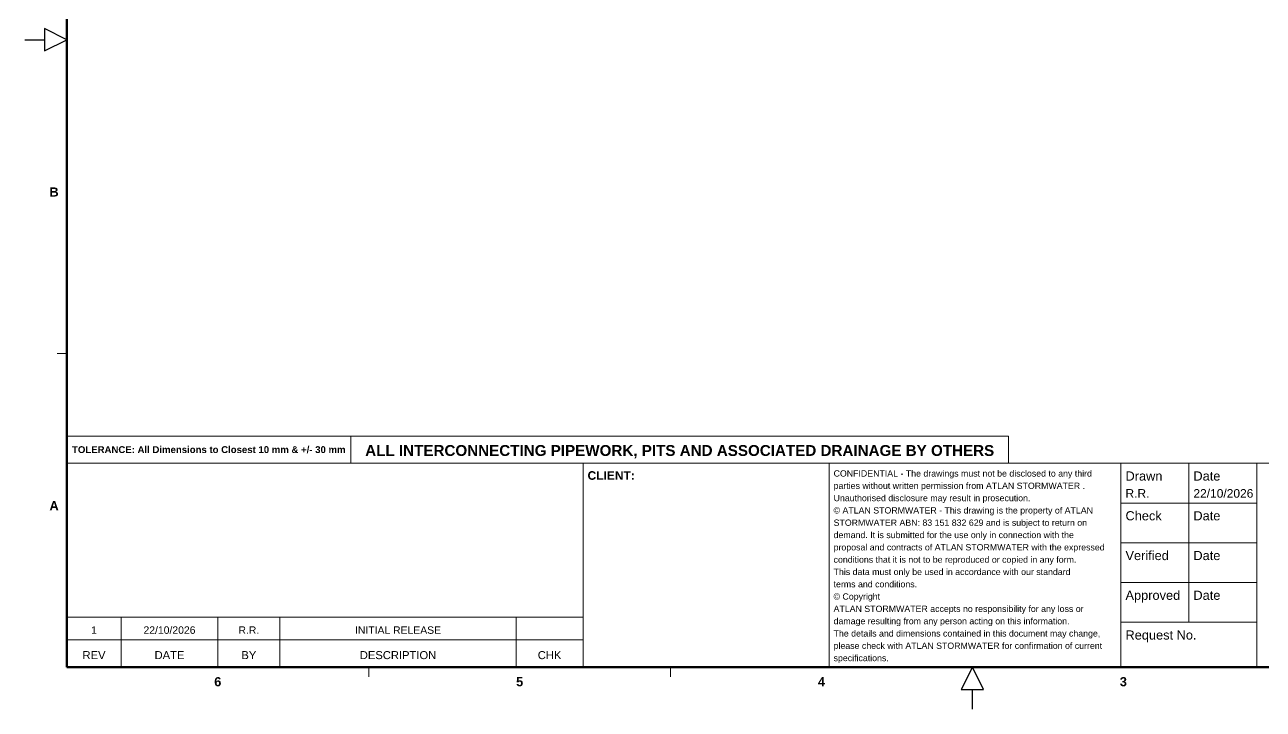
# Model space of a CAD drawing. Header units: millimetres. Extents: x 282 to 167718, y 282 to 525318.
# Drawn here: x 282 to 109688, y 135882 to 196322 of the extents above; entities that cross this region are included whole.
import ezdxf
from ezdxf.enums import TextEntityAlignment as Align

# ---------------------------------------------------------------- set-up
doc = ezdxf.new("R2010")
doc.units = ezdxf.units.MM
doc.layers.add('FRAME', color=7, linetype='Continuous')
doc.layers.add('TITLE_BLOCK', color=7, linetype='Continuous')
doc.styles.add('ARIAL', font='arial.ttf')
doc.styles.add('ARIAL_BOLD', font='arialbd.ttf')

msp = doc.modelspace()

# ---------------------------------------------------------------- linework, layer by layer
at = {"layer": 'FRAME', "lineweight": 30}
for p, q in [((282.2, 195000), (2871.1, 195000)), ((84000, 135882.2), (84000, 138471.1))]:
    msp.add_line(p, q, dxfattribs=at)
at = {"layer": 'FRAME', "lineweight": 20}
for p, q in [((4000, 195000), (3153.3, 195000)), ((4000, 167300), (3153.3, 167300)), ((30666.7, 139600), (30666.7, 138753.3)), ((57333.3, 139600), (57333.3, 138753.3)), ((84000, 139600), (84000, 138753.3))]:
    msp.add_line(p, q, dxfattribs=at)
at = {"layer": 'FRAME', "lineweight": 53}
msp.add_lwpolyline([(4000, 139600), (164000, 139600), (164000, 250400), (4000, 250400)], close=True, dxfattribs=at)
at = {"layer": 'TITLE_BLOCK', "lineweight": 18}
for p, q in [((29080, 157600), (29080, 160000)), ((103120, 154090), (103120, 157600)), ((103120, 150580), (103120, 154090)), ((103120, 147070), (103120, 150580)), ((103120, 143560), (103120, 147070)), ((4000, 144000), (49600, 144000)), ((8800, 139600), (8800, 144000)), ((17333.3, 139600), (17333.3, 144000)), ((22823.5, 139600), (22823.5, 144000)), ((43687.5, 139600), (43687.5, 144000)), ((4000, 142000), (49600, 142000))]:
    msp.add_line(p, q, dxfattribs=at)
at = {"layer": 'TITLE_BLOCK', "lineweight": 15}
for p, q in [((97120, 154090), (109120, 154090)), ((97120, 150580), (109120, 150580)), ((97120, 147070), (109120, 147070)), ((97120, 143560), (109120, 143560))]:
    msp.add_line(p, q, dxfattribs=at)
at = {"layer": 'TITLE_BLOCK', "lineweight": 18}
for points in [[(4000, 157600), (87200, 157600), (87200, 160000), (4000, 160000)], [(4000, 139600), (49600, 139600), (49600, 157600), (4000, 157600)], [(49600, 139600), (71333.3, 139600), (71333.3, 157600), (49600, 157600)], [(97120, 139600), (109120, 139600), (109120, 157600), (97120, 157600)], [(109120, 139600), (130240, 139600), (130240, 157600), (109120, 157600)]]:
    msp.add_lwpolyline(points, close=True, dxfattribs=at)

# ---------------------------------------------------------------- texts
at = {"layer": 'FRAME', "style": 'ARIAL_BOLD'}
for s, p in [('B', (2871.1, 181150)), ('A', (2871.1, 153450)), ('6', (17333.3, 137906.7)), ('5', (44000, 137906.7)), ('4', (70666.7, 137906.7)), ('3', (97333.3, 137906.7))]:
    msp.add_text(s, height=808.3, dxfattribs=at).set_placement(p, align=Align.CENTER)
at = {"layer": 'TITLE_BLOCK'}
for s, height, style, p in [('TOLERANCE: All Dimensions to Closest 10 mm & +/- 30 mm', 606.213, 'ARIAL_BOLD', (16540, 158503.7)), ('ALL INTERCONNECTING PIPEWORK, PITS AND ASSOCIATED DRAINAGE BY OTHERS', 959.838, 'ARIAL_BOLD', (58140, 158248.8)), ('1', 656.7, 'ARIAL', (6400, 142541.4)), ('22/10/2026', 656.73, 'ARIAL', (13066.7, 142541.4)), ('R.R.', 656.73, 'ARIAL', (20078.4, 142541.4)), ('INITIAL RELEASE', 656.731, 'ARIAL', (33255.5, 142541.4)), ('REV', 707.25, 'ARIAL', (6400, 140306.1)), ('DATE', 707.25, 'ARIAL', (13066.7, 140306.1)), ('BY', 707.25, 'ARIAL', (20078.4, 140306.1)), ('DESCRIPTION', 707.249, 'ARIAL', (33255.5, 140306.1)), ('CHK', 707.25, 'ARIAL', (46643.7, 140306.1))]:
    msp.add_text(s, height=height, dxfattribs=dict(at, style=style)).set_placement(p, align=Align.CENTER)
for s, height, style, p in [('CLIENT:', 757.77, 'ARIAL_BOLD', (50000, 156141.7)), ('CONFIDENTIAL - The drawings must not be disclosed to any third', 555.696, 'ARIAL', (71733.3, 156423.9)), ('Drawn', 808.28, 'ARIAL', (97520, 156071.1)), ('Date', 808.28, 'ARIAL', (103520, 156071.1)), ('parties without written permission from ATLAN STORMWATER .', 555.696, 'ARIAL', (71733.3, 155337.3)), ('22/10/2026', 757.77, 'ARIAL', (103520, 154560.6)), ('Unauthorised disclosure may result in prosecution.', 555.696, 'ARIAL', (71733.3, 154250.8)), ('R.R.', 757.77, 'ARIAL', (97520, 154560.6)), ('© ATLAN STORMWATER - This drawing is the property of ATLAN', 555.696, 'ARIAL', (71733.3, 153164.2)), ('Check', 808.28, 'ARIAL', (97520, 152561.1)), ('Date', 808.28, 'ARIAL', (103520, 152561.1)), ('STORMWATER ABN: 83 151 832 629 and is subject to return on', 555.696, 'ARIAL', (71733.3, 152077.7)), ('demand. It is submitted for the use only in connection with the', 555.696, 'ARIAL', (71733.3, 150991.1)), ('proposal and contracts of ATLAN STORMWATER with the expressed', 555.696, 'ARIAL', (71733.3, 149904.6)), ('Verified', 808.28, 'ARIAL', (97520, 149051.1)), ('conditions that it is not to be reproduced or copied in any form.', 555.696, 'ARIAL', (71733.3, 148818)), ('Date', 808.28, 'ARIAL', (103520, 149051.1)), ('This data must only be used in accordance with our standard', 555.696, 'ARIAL', (71733.3, 147731.4)), ('terms and conditions.', 555.696, 'ARIAL', (71733.3, 146644.9)), ('© Copyright', 555.696, 'ARIAL', (71733.3, 145558.3)), ('Approved', 808.28, 'ARIAL', (97520, 145541.1)), ('Date', 808.28, 'ARIAL', (103520, 145541.1)), ('ATLAN STORMWATER accepts no responsibility for any loss or', 555.696, 'ARIAL', (71733.3, 144471.8)), ('damage resulting from any person acting on this information.', 555.696, 'ARIAL', (71733.3, 143385.2)), ('The details and dimensions contained in this document may change,', 555.696, 'ARIAL', (71733.3, 142298.7)), ('Request No.', 808.284, 'ARIAL', (97520, 142031.1)), ('please check with ATLAN STORMWATER for confirmation of current', 555.696, 'ARIAL', (71733.3, 141212.1)), ('specifications.', 555.696, 'ARIAL', (71733.3, 140125.6))]:
    msp.add_text(s, height=height, dxfattribs=dict(at, style=style)).set_placement(p)

# ---------------------------------------------------------------- next in the draw order: wipeouts: each hides what was drawn before it
for points in [[(2024.4, 195987.8), (2024.4, 194012.2), (4000, 195000)], [(83012.2, 137624.4), (84987.8, 137624.4), (84000, 139600)]]:
    msp.add_wipeout(points)

# ---------------------------------------------------------------- next in the draw order: linework, layer by layer
at = {"layer": 'FRAME', "lineweight": 30}
for points in [[(2024.4, 195987.8), (2024.4, 194012.2), (4000, 195000)], [(83012.2, 137624.4), (84987.8, 137624.4), (84000, 139600)]]:
    msp.add_lwpolyline(points, close=True, dxfattribs=at)
at = {"layer": 'TITLE_BLOCK', "lineweight": 18}
msp.add_lwpolyline([(71333.3, 139600), (97120, 139600), (97120, 157600), (71333.3, 157600)], close=True, dxfattribs=at)

doc.saveas('drawing.dxf')
